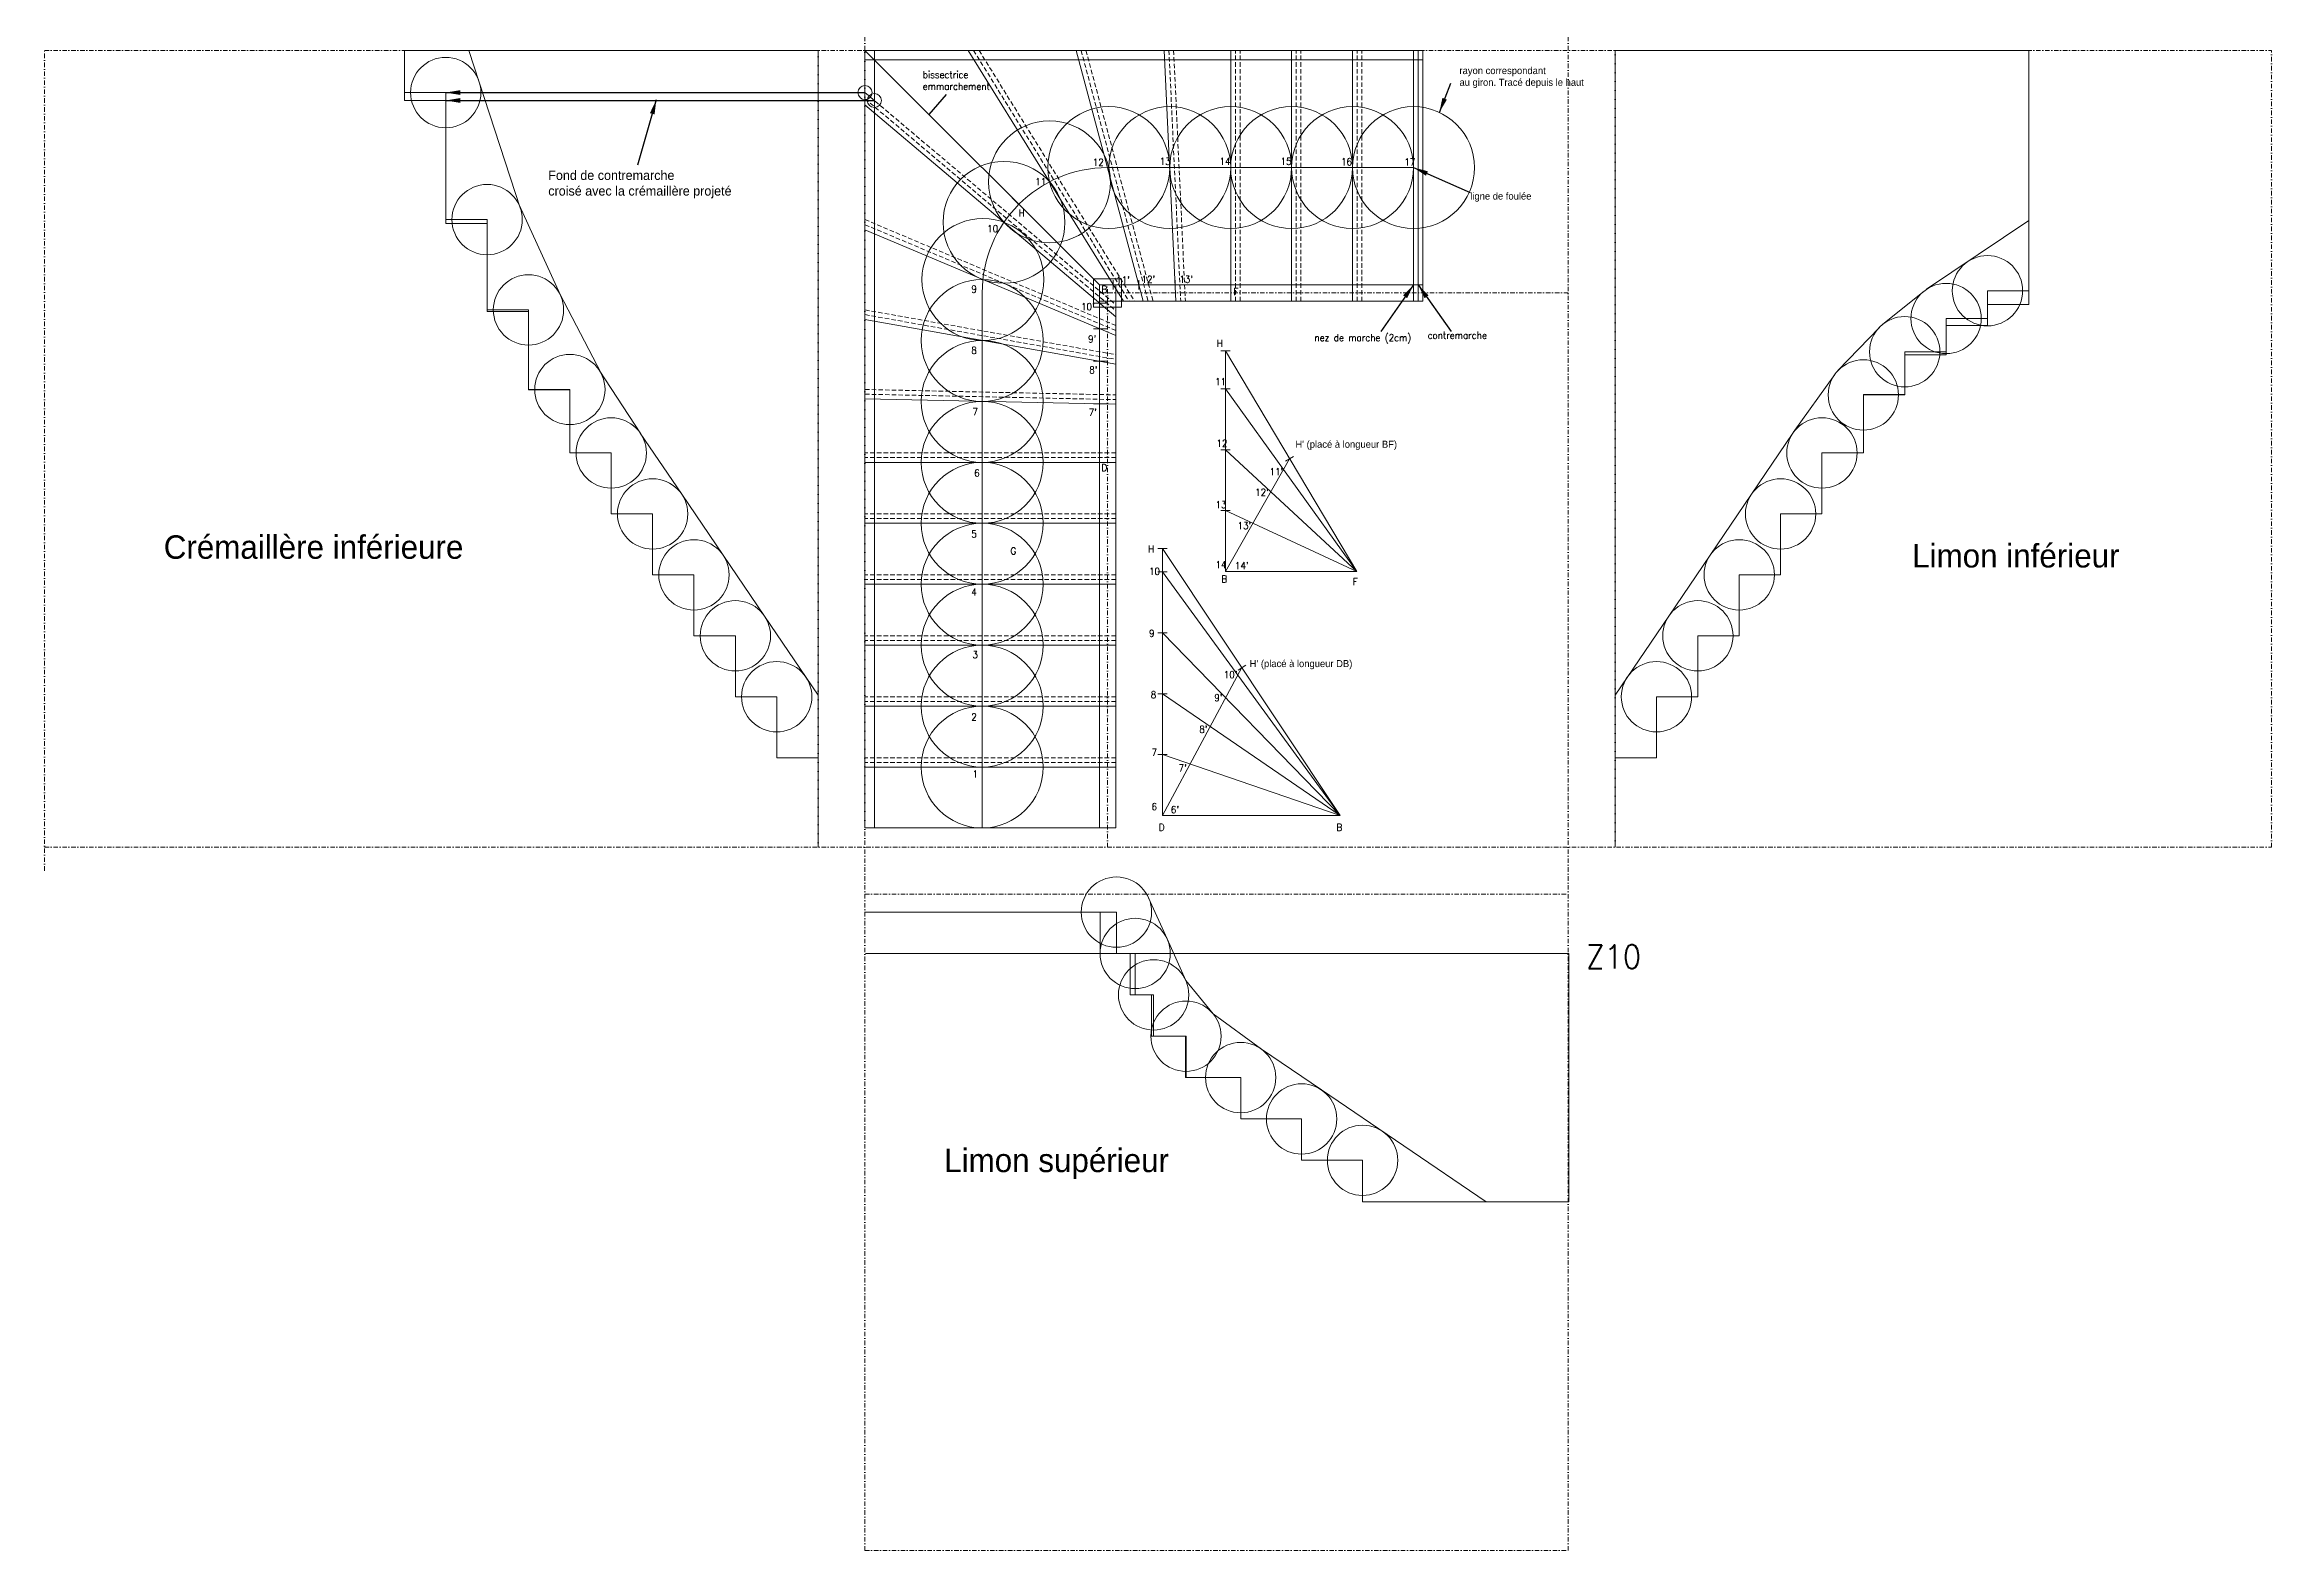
# Model space of a CAD drawing. Header units: millimetres. Extents: x 0 to 950, y -290 to 700.
# Drawn here: x 0 to 950, y -290 to 352 of the extents above; entities that cross this region are included whole.
import ezdxf

# ---------------------------------------------------------------- set-up
doc = ezdxf.new("R2010")
doc.units = ezdxf.units.MM
doc.linetypes.add('DASHDOTTINY', pattern=[3.81, 1.905, -0.9025, 0.1, -0.9025])
doc.linetypes.add('DASHEDTINY', pattern=[2.8575, 1.905, -0.9525])
doc.layers.get('0').update_dxf_attribs({"linetype": 'DASHDOTTINY', "lineweight": 0, "true_color": 0xffffff})
for name, color, linetype, lineweight, true_color in [('0_ligne_foulée_construction', 7, 'Continuous', 0, 0xffffff), ('0_vues', 7, 'Continuous', 0, 0xffffff), ('contremarches', 7, 'DASHEDTINY', 0, 0xffffff)]:
    doc.layers.add(name, color=color, linetype=linetype, lineweight=lineweight, true_color=true_color)
doc.styles.get("Standard").update_dxf_attribs({"font": ''})
doc.styles.add('textstyle0', font='')
doc.styles.add('textstyle1', font='')
doc.styles.add('textstyle10', font='txt')
doc.styles.add('textstyle11', font='')
doc.styles.add('textstyle12', font='')
doc.styles.add('textstyle13', font='')
doc.styles.add('textstyle14', font='')
doc.styles.add('textstyle15', font='')
doc.styles.add('textstyle16', font='')
doc.styles.add('textstyle17', font='')
doc.styles.add('textstyle18', font='')
doc.styles.add('textstyle19', font='')
doc.styles.add('textstyle2', font='')
doc.styles.add('textstyle20', font='')
doc.styles.add('textstyle21', font='')
doc.styles.add('textstyle22', font='')
doc.styles.add('textstyle23', font='')
doc.styles.add('textstyle24', font='')
doc.styles.add('textstyle25', font='')
doc.styles.add('textstyle26', font='')
doc.styles.add('textstyle27', font='')
doc.styles.add('textstyle28', font='')
doc.styles.add('textstyle29', font='')
doc.styles.add('textstyle3', font='')
doc.styles.add('textstyle30', font='')
doc.styles.add('textstyle31', font='')
doc.styles.add('textstyle32', font='')
doc.styles.add('textstyle33', font='')
doc.styles.add('textstyle34', font='')
doc.styles.add('textstyle35', font='')
doc.styles.add('textstyle36', font='')
doc.styles.add('textstyle37', font='')
doc.styles.add('textstyle38', font='')
doc.styles.add('textstyle39', font='')
doc.styles.add('textstyle4', font='txt')
doc.styles.add('textstyle40', font='')
doc.styles.add('textstyle41', font='')
doc.styles.add('textstyle42', font='')
doc.styles.add('textstyle43', font='')
doc.styles.add('textstyle44', font='')
doc.styles.add('textstyle45', font='')
doc.styles.add('textstyle46', font='')
doc.styles.add('textstyle47', font='')
doc.styles.add('textstyle48', font='txt')
doc.styles.add('textstyle49', font='')
doc.styles.add('textstyle5', font='')
doc.styles.add('textstyle50', font='txt')
doc.styles.add('textstyle51', font='')
doc.styles.add('textstyle52', font='')
doc.styles.add('textstyle54', font='txt')
doc.styles.add('textstyle55', font='')
doc.styles.add('textstyle56', font='txt')
doc.styles.add('textstyle57', font='txt')
doc.styles.add('textstyle58', font='')
doc.styles.add('textstyle59', font='')
doc.styles.add('textstyle6', font='')
doc.styles.add('textstyle60', font='')
doc.styles.add('textstyle61', font='')
doc.styles.add('textstyle62', font='')
doc.styles.add('textstyle63', font='')
doc.styles.add('textstyle64', font='')
doc.styles.add('textstyle67', font='txt')
doc.styles.add('textstyle7', font='')
doc.styles.add('textstyle8', font='')
doc.styles.add('textstyle9', font='')
doc.styles.get('Standard').set_extended_font_data('txt')
doc.styles.get('textstyle0').set_extended_font_data('standard')
doc.styles.get('textstyle1').set_extended_font_data('standard')
doc.styles.get('textstyle11').set_extended_font_data('standard')
doc.styles.get('textstyle12').set_extended_font_data('standard')
doc.styles.get('textstyle13').set_extended_font_data('standard')
doc.styles.get('textstyle14').set_extended_font_data('standard')
doc.styles.get('textstyle15').set_extended_font_data('standard')
doc.styles.get('textstyle16').set_extended_font_data('standard')
doc.styles.get('textstyle17').set_extended_font_data('standard')
doc.styles.get('textstyle18').set_extended_font_data('standard')
doc.styles.get('textstyle19').set_extended_font_data('STANDARD')
doc.styles.get('textstyle2').set_extended_font_data('standard')
doc.styles.get('textstyle20').set_extended_font_data('STANDARD')
doc.styles.get('textstyle21').set_extended_font_data('STANDARD')
doc.styles.get('textstyle22').set_extended_font_data('STANDARD')
doc.styles.get('textstyle23').set_extended_font_data('standard')
doc.styles.get('textstyle24').set_extended_font_data('standard')
doc.styles.get('textstyle25').set_extended_font_data('standard')
doc.styles.get('textstyle26').set_extended_font_data('standard')
doc.styles.get('textstyle27').set_extended_font_data('standard')
doc.styles.get('textstyle28').set_extended_font_data('standard')
doc.styles.get('textstyle29').set_extended_font_data('standard')
doc.styles.get('textstyle3').set_extended_font_data('standard')
doc.styles.get('textstyle30').set_extended_font_data('standard')
doc.styles.get('textstyle31').set_extended_font_data('standard')
doc.styles.get('textstyle32').set_extended_font_data('standard')
doc.styles.get('textstyle33').set_extended_font_data('standard')
doc.styles.get('textstyle34').set_extended_font_data('standard')
doc.styles.get('textstyle35').set_extended_font_data('standard')
doc.styles.get('textstyle36').set_extended_font_data('standard')
doc.styles.get('textstyle37').set_extended_font_data('standard')
doc.styles.get('textstyle38').set_extended_font_data('standard')
doc.styles.get('textstyle39').set_extended_font_data('standard')
doc.styles.get('textstyle40').set_extended_font_data('standard')
doc.styles.get('textstyle41').set_extended_font_data('standard')
doc.styles.get('textstyle42').set_extended_font_data('standard')
doc.styles.get('textstyle43').set_extended_font_data('standard')
doc.styles.get('textstyle44').set_extended_font_data('standard')
doc.styles.get('textstyle45').set_extended_font_data('standard')
doc.styles.get('textstyle46').set_extended_font_data('standard')
doc.styles.get('textstyle47').set_extended_font_data('standard')
doc.styles.get('textstyle49').set_extended_font_data('standard')
doc.styles.get('textstyle5').set_extended_font_data('standard')
doc.styles.get('textstyle51').set_extended_font_data('standard')
doc.styles.get('textstyle52').set_extended_font_data('standard')
doc.styles.get('textstyle55').set_extended_font_data('STANDARD')
doc.styles.get('textstyle58').set_extended_font_data('standard')
doc.styles.get('textstyle59').set_extended_font_data('standard')
doc.styles.get('textstyle6').set_extended_font_data('standard')
doc.styles.get('textstyle60').set_extended_font_data('standard')
doc.styles.get('textstyle61').set_extended_font_data('standard')
doc.styles.get('textstyle62').set_extended_font_data('standard')
doc.styles.get('textstyle63').set_extended_font_data('standard')
doc.styles.get('textstyle64').set_extended_font_data('standard')
doc.styles.get('textstyle7').set_extended_font_data('standard')
doc.styles.get('textstyle8').set_extended_font_data('standard')
doc.styles.get('textstyle9').set_extended_font_data('standard')
doc.dimstyles.get("Standard").update_dxf_attribs({"dimtxt": 2.5, "dimasz": 2.5, "dimexe": 1.25, "dimexo": 0.625, "dimtad": 1, "dimtxsty": 'Standard', "dimcen": 2.5, "dimadec": 0, "dimazin": 0, "dimtfac": 1, "dimtmove": 0, "dimatfit": 3, "dimfxl": 1, "dimarcsym": 0})

msp = doc.modelspace()

# ---------------------------------------------------------------- linework, layer by layer
for p, q in [((350, -290), (350, 700)), ((650, -290), (650, 700)), ((0, 0), (0, 350)), ((0, 350), (950, 350)), ((330, 350), (330, 10)), ((670, 10), (670, 350)), ((950, 10), (950, 350)), ((453.5, 10), (453.5, 250)), ((450, 246.5), (650, 246.5)), ((0, 10), (950, 10)), ((350, -10), (650, -10)), ((350, -290), (650, -290))]:
    msp.add_line(p, q)
at = {"layer": '0_ligne_foulée_construction'}
msp.add_line((350, 350), (450, 250), dxfattribs=at)
for centre in [(454, 300), (480, 300), (506, 300), (532, 300), (558, 300), (584, 300), (428.72, 293.92), (409.3, 276.64), (400.31, 252.24), (400, 226.24), (400, 200.24), (400, 174.24), (400, 148.24), (400, 122.24), (400, 96.24), (400, 70.24), (400, 44.24)]:
    msp.add_circle(centre, 26, dxfattribs=at)
at = {"layer": '0_vues'}
for p, q in [((153.5, 350), (330, 350)), ((153.5, 350), (153.5, 328.63)), ((181.07, 350), (203.06, 282.45)), ((350, 350), (588, 350)), ((350, 350), (350, 18.24)), ((350, 346), (588, 346)), ((354, 350), (354, 18.24)), ((393.96, 350), (460.28, 243)), ((440.14, 350), (468.73, 243)), ((477.66, 350), (482.67, 243)), ((506, 243), (506, 350)), ((532, 243), (532, 350)), ((558, 243), (558, 350)), ((584, 350), (584, 243)), ((586, 350), (586, 243)), ((588, 350), (588, 243)), ((670, 350), (846.5, 350)), ((846.5, 350), (846.5, 241.54)), ((153.5, 332.01), (171.15, 332.01)), ((153.5, 328.63), (171.15, 328.63)), ((171.15, 332.01), (171.15, 276.12)), ((350, 326.77), (457, 236.3)), ((453.5, 300), (584, 300)), ((412.84, 287.16), (418.5, 281.5)), ((171.15, 277.81), (188.8, 277.81)), ((171.15, 276.12), (188.8, 276.12)), ((188.8, 277.81), (188.8, 238.57)), ((202.44, 284.06), (220.09, 245.53)), ((846.5, 277.37), (802.84, 248.07)), ((350, 273.47), (457, 228.32)), ((447.5, 252.5), (459.5, 252.5)), ((447.5, 240.5), (447.5, 252.5)), ((450, 250), (588, 250)), ((450, 18.24), (450, 250)), ((455.94, 248), (455.94, 252)), ((457, 18.24), (457, 250)), ((459.5, 240.5), (459.5, 252.5)), ((466.86, 248), (466.86, 252)), ((482.34, 248), (482.34, 252)), ((784.16, 233.13), (801.81, 247.31)), ((828.85, 247.46), (828.85, 232.66)), ((846.5, 247.46), (828.85, 247.46)), ((188.8, 239.28), (206.45, 239.28)), ((188.8, 238.57), (206.45, 238.57)), ((206.45, 239.28), (206.45, 205.23)), ((219.76, 246.2), (237.41, 212.24)), ((400, 246.5), (400, 18.24)), ((453.5, 242.22), (447.5, 242.22)), ((447.5, 240.5), (459.5, 240.5)), ((450, 243), (588, 243)), ((846.5, 241.54), (828.85, 241.54)), ((350, 235.22), (457, 216.12)), ((453.5, 231.27), (447.5, 231.27)), ((765.07, 213.39), (782.72, 231.81)), ((811.2, 235.61), (811.2, 220.18)), ((828.85, 235.61), (811.2, 235.61)), ((828.85, 232.66), (811.2, 232.66)), ((505.76, 221.84), (501.76, 221.84)), ((503.76, 221.84), (559.76, 127.65)), ((503.76, 127.65), (503.76, 221.84)), ((811.2, 221.43), (793.55, 221.43)), ((793.55, 221.43), (793.55, 203.01)), ((811.2, 220.18), (793.55, 220.18)), ((236.67, 213.51), (254.32, 186.43)), ((453.5, 217.37), (447.5, 217.37)), ((746.03, 186.94), (763.68, 211.71)), ((206.45, 205.32), (224.1, 205.32)), ((206.45, 205.23), (224.1, 205.23)), ((224.1, 205.32), (224.1, 178.24)), ((350, 201.32), (457, 199.01)), ((505.76, 205.65), (501.76, 205.65)), ((559.76, 127.65), (503.76, 205.65)), ((775.9, 203.16), (775.9, 178.24)), ((793.55, 203.16), (775.9, 203.16)), ((793.55, 203.01), (775.9, 203.01)), ((453.5, 199.16), (447.5, 199.16)), ((254.16, 186.67), (271.81, 160.67)), ((728.19, 160.67), (745.84, 186.67)), ((224.1, 178.24), (241.75, 178.24)), ((241.75, 178.24), (241.75, 152.24)), ((457, 174.24), (350, 174.24)), ((505.76, 179.65), (501.76, 179.65)), ((559.76, 127.65), (503.76, 179.65)), ((503.76, 127.65), (531.14, 175.78)), ((529.42, 174.76), (532.86, 176.8)), ((758.25, 178.24), (758.25, 152.24)), ((775.9, 178.24), (758.25, 178.24)), ((241.75, 152.24), (259.4, 152.24)), ((259.4, 152.24), (259.4, 126.24)), ((271.81, 160.67), (289.46, 134.67)), ((505.76, 153.65), (501.76, 153.65)), ((559.76, 127.65), (503.76, 153.65)), ((710.54, 134.67), (728.19, 160.67)), ((740.6, 152.24), (740.6, 126.24)), ((758.25, 152.24), (740.6, 152.24)), ((457, 148.24), (350, 148.24)), ((289.46, 134.67), (307.11, 108.67)), ((474.97, 137.54), (478.97, 137.54)), ((476.97, 137.54), (552.73, 23.55)), ((476.97, 23.55), (476.97, 137.54)), ((692.89, 108.67), (710.54, 134.67)), ((259.4, 126.24), (277.05, 126.24)), ((277.05, 126.24), (277.05, 100.24)), ((474.97, 127.55), (478.97, 127.55)), ((476.97, 127.55), (552.73, 23.55)), ((503.76, 127.65), (559.76, 127.65)), ((722.95, 126.24), (722.95, 100.24)), ((740.6, 126.24), (722.95, 126.24)), ((457, 122.24), (350, 122.24)), ((307.11, 108.67), (330, 74.95)), ((670, 74.95), (692.89, 108.67)), ((277.05, 100.24), (294.7, 100.24)), ((294.7, 100.24), (294.7, 74.24)), ((457, 96.24), (350, 96.24)), ((474.97, 101.55), (478.97, 101.55)), ((476.97, 101.55), (552.73, 23.55)), ((705.3, 100.24), (705.3, 74.24)), ((722.95, 100.24), (705.3, 100.24)), ((510.79, 86.65), (476.97, 23.55)), ((509.13, 85.54), (512.46, 87.76)), ((294.7, 74.24), (312.35, 74.24)), ((312.35, 74.24), (312.35, 48.24)), ((457, 70.24), (350, 70.24)), ((474.97, 75.55), (478.97, 75.55)), ((476.97, 75.55), (552.73, 23.55)), ((687.65, 74.24), (687.65, 48.24)), ((705.3, 74.24), (687.65, 74.24)), ((312.35, 48.24), (330, 48.24)), ((330, 48.24), (330, 10)), ((474.97, 49.55), (478.97, 49.55)), ((476.97, 49.55), (552.73, 23.55)), ((687.65, 48.24), (670, 48.24)), ((457, 44.24), (350, 44.24)), ((476.97, 23.55), (552.73, 23.55)), ((476.97, 23.55), (552.73, 23.55)), ((457, 18.24), (350, 18.24)), ((350.27, -17.65), (457.27, -17.65)), ((450.27, -35.3), (450.27, -17.65)), ((457.27, -35.3), (457.27, -17.65)), ((478.93, -29.12), (470.99, -11.58)), ((450.27, -35.3), (465.26, -35.3)), ((463.09, -35.3), (463.09, -52.95)), ((465.26, -52.95), (465.26, -35.3)), ((486.84, -46.83), (478.93, -29.12)), ((650.27, -141.2), (650.27, -35.3)), ((498.54, -61.08), (486.84, -46.83)), ((463.09, -52.95), (473.14, -52.95)), ((472.21, -70.6), (472.21, -52.95)), ((473.14, -70.6), (473.14, -52.95)), ((519.13, -76.14), (498.54, -61.08)), ((472.21, -70.6), (486.95, -70.6)), ((486.78, -88.25), (486.78, -70.6)), ((486.95, -88.25), (486.95, -70.6)), ((544.7, -93.49), (519.13, -76.14)), ((486.78, -88.25), (510.27, -88.25)), ((510.27, -105.9), (510.27, -88.25)), ((614.98, -141.2), (544.7, -93.49)), ((510.27, -105.9), (536.27, -105.9)), ((536.27, -123.55), (536.27, -105.9)), ((536.27, -123.55), (562.27, -123.55)), ((562.27, -141.2), (562.27, -123.55)), ((562.27, -141.2), (650.27, -141.2))]:
    msp.add_line(p, q, dxfattribs=at)
at = {"layer": '0_vues', "color": 1, "true_color": 0xff0000}
for p, q in [((330, 10), (330, 350)), ((670, 350), (670, 10)), ((350.27, -35.3), (650.27, -35.3))]:
    msp.add_line(p, q, dxfattribs=at)
at = {"layer": '0_vues'}
for centre, radius in [((171.15, 332.01), 15), ((350, 332.01), 3), ((354, 328.63), 3), ((188.8, 277.81), 15), ((828.85, 247.46), 15), ((206.45, 239.28), 15), ((811.2, 235.61), 15), ((793.55, 221.43), 15), ((224.1, 205.32), 15), ((775.9, 203.01), 15), ((241.75, 178.24), 15), ((758.25, 178.24), 15), ((259.4, 152.24), 15), ((740.6, 152.24), 15), ((277.05, 126.24), 15), ((722.95, 126.24), 15), ((294.7, 100.24), 15), ((705.3, 100.24), 15), ((312.35, 74.24), 15), ((687.65, 74.24), 15), ((457.27, -17.65), 15), ((465.26, -35.3), 15), ((473.14, -52.95), 15), ((486.95, -70.6), 15), ((510.27, -88.25), 15), ((536.27, -105.9), 15), ((562.27, -123.55), 15)]:
    msp.add_circle(centre, radius, dxfattribs=at)
msp.add_arc((453.5, 246.5), 53.5, 90, 180, dxfattribs=at)
at = {"layer": 'contremarches'}
for p, q in [((396.32, 350), (462.63, 243)), ((398.67, 350), (464.98, 243)), ((442.21, 350), (470.8, 243)), ((444.28, 350), (472.87, 243)), ((479.66, 350), (484.67, 243)), ((481.66, 350), (486.67, 243)), ((508, 243), (508, 350)), ((510, 243), (510, 350)), ((534, 243), (534, 350)), ((536, 243), (536, 350)), ((560, 243), (560, 350)), ((562, 243), (562, 350)), ((350, 332.01), (457, 241.54)), ((350, 329.39), (457, 238.92)), ((350, 277.81), (457, 232.66)), ((350, 275.64), (457, 230.49)), ((350, 239.28), (457, 220.18)), ((350, 237.25), (457, 218.15)), ((350, 205.32), (457.09, 203.01)), ((350, 203.32), (457.04, 201.01)), ((457, 178.24), (350, 178.24)), ((457, 176.24), (350, 176.24)), ((457, 152.24), (350, 152.24)), ((457, 150.24), (350, 150.24)), ((457, 126.24), (350, 126.24)), ((457, 124.24), (350, 124.24)), ((457, 100.24), (350, 100.24)), ((457, 98.24), (350, 98.24)), ((457, 74.24), (350, 74.24)), ((457, 72.24), (350, 72.24)), ((457, 48.24), (350, 48.24)), ((457, 46.24), (350, 46.24))]:
    msp.add_line(p, q, dxfattribs=at)

# ---------------------------------------------------------------- texts
at = {"layer": '0_ligne_foulée_construction', "char_height": 3, "attachment_point": 1}
for s, insert, width, style in [('rayon correspondant\\Pau giron. Tracé depuis le haut', (603.61, 342.88), 62.5833, 'textstyle48'), ('bissectrice\\Pemmarchement', (374.67, 341.2), 28, 'textstyle19')]:
    msp.add_mtext(s, dxfattribs=dict(at, insert=insert, width=width, style=style))
at = {"layer": '0_vues', "attachment_point": 1}
for s, insert, char_height, width, style in [('13', (475.72, 304.21), 3, 3, 'textstyle35'), ('14', (501.26, 304.21), 3, 3.3333, 'textstyle36'), ('15', (527.3, 304.21), 3, 3, 'textstyle37'), ('Fond de contremarche\\Pcroisé avec la crémaillère projeté', (214.89, 298.72), 4, 92.8889, 'textstyle56'), ('11', (422.64, 295.45), 3, 2.3333, 'textstyle33'), ('12', (447.18, 303.71), 3, 3, 'textstyle34'), ('16', (553.09, 303.96), 3, 3, 'textstyle38'), ('17', (580.08, 303.94), 3, 3, 'textstyle49'), ('ligne de foulée', (608.21, 289.35), 3, 30.1667, 'textstyle50'), ('H', (415.54, 282.09), 3, 1.6667, 'textstyle45'), ('10', (402.11, 275.42), 3, 3, 'textstyle32'), ('9', (395.35, 249.63), 3, 1.3333, 'textstyle31'), ('B', (450.89, 249.55), 3, 1.6667, 'textstyle47'), ("11'", (457.18, 253.59), 3, 3.6667, 'textstyle21'), ("12'", (467.98, 253.85), 3, 4.3333, 'textstyle20'), ("13'", (484.11, 253.85), 3, 4.3333, 'textstyle22'), ('F', (507.15, 248.62), 3, 1.3333, 'textstyle44'), ("10'", (442.17, 242.12), 3, 4.3333, 'textstyle39'), ("9'", (445.18, 228.35), 3, 2.6667, 'textstyle40'), ('nez de marche (2cm)', (541.77, 228.93), 3, 41.4167, 'textstyle51'), ('contremarche', (590, 230), 3, 26, 'textstyle52'), ('8', (395.35, 223.59), 3, 1.3333, 'textstyle30'), ('H', (500.11, 226.46), 3, 1.6667, 'textstyle58'), ("8'", (445.68, 215.08), 3, 2.6667, 'textstyle41'), ('11', (499.34, 210.19), 3, 2.3333, 'textstyle59'), ('7', (395.85, 197.3), 3, 1.3333, 'textstyle29'), ("7'", (445.43, 197.05), 3, 2.6667, 'textstyle42'), ('12', (499.92, 183.85), 3, 3, 'textstyle60'), ("H' (placé à longueur BF)", (533.62, 183.46), 3, 49.6667, 'textstyle4'), ('6', (396.6, 171.26), 3, 1.3333, 'textstyle28'), ('D', (450.89, 173.51), 3, 1.6667, 'textstyle46'), ("11'", (522.6, 171.75), 3, 3.6667, 'textstyle0'), ("12'", (516.43, 162.99), 3, 4.3333, 'textstyle1'), ('13', (499.53, 157.7), 3, 3, 'textstyle61'), ('Crémaillère inférieure', (50.85, 143.1), 10, 144.1667, 'textstyle67'), ('5', (395.35, 145.22), 3, 1.3333, 'textstyle27'), ("13'", (508.92, 148.71), 3, 4.3333, 'textstyle2'), ('G', (412.05, 137.98), 3, 1.6667, 'textstyle43'), ('H', (470.78, 138.8), 3, 1.6667, 'textstyle11'), ('Limon inférieur', (796.74, 139.38), 10, 98.6111, 'textstyle57'), ('10', (471.17, 129.29), 3, 3, 'textstyle12'), ('14', (499.53, 132.14), 3, 3.3333, 'textstyle62'), ('B', (502.04, 125.91), 3, 1.6667, 'textstyle64'), ("14'", (507.83, 131.69), 3, 4.6667, 'textstyle3'), ('F', (558.13, 124.78), 3, 1.3333, 'textstyle63'), ('4', (395.35, 120.43), 3, 1.6667, 'textstyle26'), ('9', (471.17, 102.8), 3, 1.3333, 'textstyle13'), ('3', (395.85, 93.64), 3, 1.3333, 'textstyle25'), ("H' (placé à longueur DB)", (514.11, 89.88), 3, 50, 'textstyle10'), ('8', (471.9, 76.67), 3, 1.3333, 'textstyle14'), ("10'", (503.06, 85.21), 3, 4.3333, 'textstyle8'), ('2', (395.35, 67.1), 3, 1.3333, 'textstyle24'), ("9'", (499, 75.3), 3, 2.6667, 'textstyle7'), ("8'", (492.61, 61.87), 3, 2.6667, 'textstyle6'), ('7', (472.27, 52.01), 3, 1.3333, 'textstyle15'), ('1', (395.87, 42.81), 3, 0.6667, 'textstyle23'), ("7'", (483.8, 45.35), 3, 2.6667, 'textstyle5'), ('6', (472.27, 28.82), 3, 1.3333, 'textstyle16'), ('D', (475.38, 19.96), 3, 1.6667, 'textstyle18'), ("6'", (480.5, 27.6), 3, 2.6667, 'textstyle9'), ('B', (551.12, 19.96), 3, 1.6667, 'textstyle17'), ('Limon supérieur', (383.81, -118.57), 10, 104.1667, 'textstyle54')]:
    msp.add_mtext(s, dxfattribs=dict(at, insert=insert, char_height=char_height, width=width, style=style))
at = {"layer": '0_vues', "color": 1, "true_color": 0xff0000, "insert": (657.66, -31.67), "char_height": 10, "width": 18.8889, "attachment_point": 1, "style": 'textstyle55'}
msp.add_mtext('Z10', dxfattribs=at)

# ---------------------------------------------------------------- leaders
at = {"layer": '0_ligne_foulée_construction'}
msp.add_leader([(595.02, 323.55), (599.87, 336.06)], dimstyle='Standard', override={"dimscale": 2.5}, dxfattribs=at)
at = {"layer": '0_ligne_foulée_construction', "has_arrowhead": 0}
msp.add_leader([(377.36, 322.64), (384.84, 331.13)], dimstyle='Standard', override={"dimscale": 2.5}, dxfattribs=at)
at = {"layer": '0_vues'}
for points in [[(171.15, 332.01), (350, 332.01)], [(171.15, 328.63), (354, 328.63)], [(260.98, 328.96), (252.92, 301.02)], [(584, 300), (608.21, 289.35)], [(584, 250), (570, 230)], [(586, 250), (600, 230)]]:
    msp.add_leader(points, dimstyle='Standard', override={"dimscale": 2.5}, dxfattribs=at)

doc.saveas('drawing.dxf')
